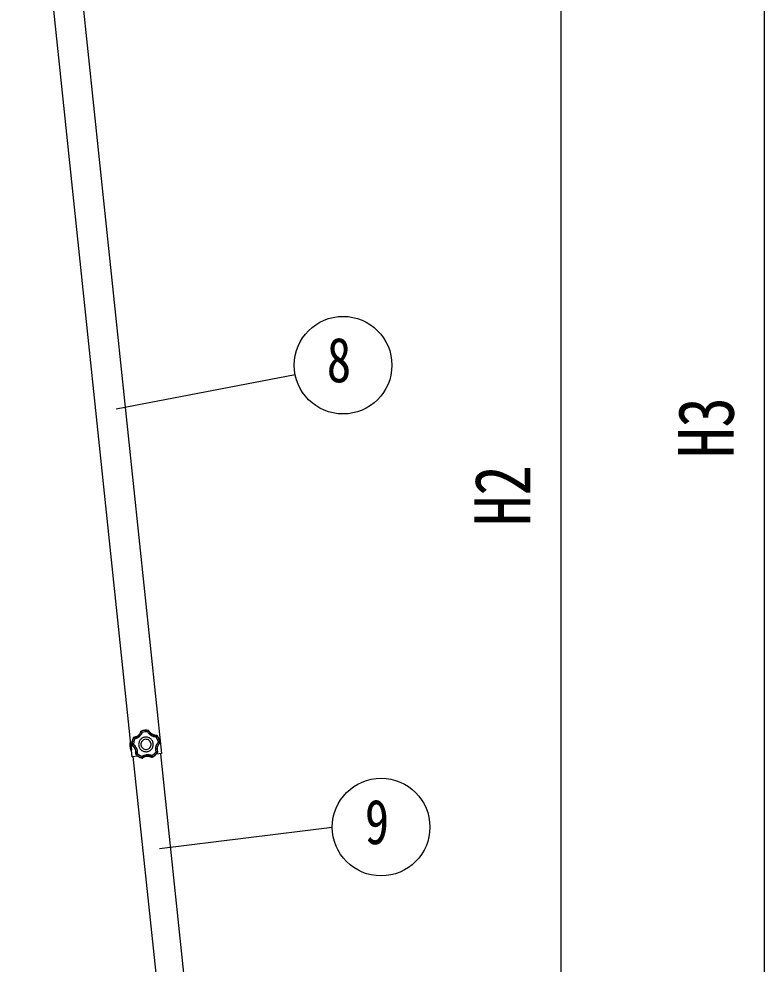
# Model space of a CAD drawing. Units: millimetres, scale not verified. Extents: x -10512 to 10512, y -7425 to 7425.
# Drawn here: x -5757 to -4658, y -4196 to -2801 of the extents above; entities that cross this region are included whole.
import ezdxf
from ezdxf.enums import TextEntityAlignment as Align

# ---------------------------------------------------------------- set-up
doc = ezdxf.new("R2010")
doc.units = ezdxf.units.MM
doc.header["$LTSCALE"] = 30
for name, color, linetype in [('0-4_YKK_13', 4, 'Continuous'), ('0-5_YKK_A1', 4, 'Continuous'), ('0-6_YKK_D', 6, 'Continuous')]:
    doc.layers.add(name, color=color, linetype=linetype)
doc.styles.add('ＭＳ ゴシック', font='')
doc.styles.get('ＭＳ ゴシック').set_extended_font_data('MS Gothic')

msp = doc.modelspace()

# ---------------------------------------------------------------- linework, layer by layer
at = {"layer": '0-4_YKK_13'}
for p, q in [((-5587.78, -3861.7), (-5588.16, -3861.96)), ((-5587.78, -3861.7), (-5588.16, -3861.96)), ((-5587.88, -3862.23), (-5588.16, -3861.96)), ((-5587.51, -3861.97), (-5587.88, -3862.23)), ((-5587.51, -3861.97), (-5587.88, -3862.23)), ((-5587.78, -3861.7), (-5587.51, -3861.97)), ((-5576.97, -3852.23), (-5577.28, -3852.57)), ((-5576.97, -3852.23), (-5577.28, -3852.57)), ((-5577.05, -3852.88), (-5577.28, -3852.57)), ((-5576.73, -3852.54), (-5577.05, -3852.88)), ((-5576.74, -3852.54), (-5577.05, -3852.88)), ((-5576.97, -3852.23), (-5576.74, -3852.54)), ((-5566.08, -3851.61), (-5565.9, -3851.27)), ((-5565.72, -3851.89), (-5566.08, -3851.61)), ((-5565.72, -3851.89), (-5566.08, -3851.61)), ((-5565.54, -3851.54), (-5565.9, -3851.27)), ((-5565.54, -3851.54), (-5565.9, -3851.27)), ((-5565.54, -3851.54), (-5565.72, -3851.89)), ((-5553.84, -3859.03), (-5553.62, -3858.71)), ((-5553.42, -3859.22), (-5553.84, -3859.03)), ((-5553.42, -3859.22), (-5553.84, -3859.03)), ((-5553.2, -3858.9), (-5553.62, -3858.71)), ((-5553.2, -3858.9), (-5553.62, -3858.71)), ((-5553.2, -3858.9), (-5553.42, -3859.22)), ((-5592.97, -3867.44), (-5592.26, -3867.38)), ((-5592.97, -3867.44), (-5592.4, -3873.91)), ((-5591.83, -3880.39), (-5592.4, -3873.91)), ((-5592.26, -3867.38), (-5591.12, -3880.33)), ((-5590.66, -3872.78), (-5590.29, -3872.65)), ((-5590.66, -3872.78), (-5590.43, -3873.18)), ((-5590.66, -3872.78), (-5590.43, -3873.18)), ((-5590.07, -3873.05), (-5590.43, -3873.18)), ((-5590.29, -3872.65), (-5590.06, -3873.05)), ((-5590.29, -3872.65), (-5590.07, -3873.05)), ((-5549.4, -3869.49), (-5549.24, -3869.06)), ((-5549.39, -3869.49), (-5549.24, -3869.06)), ((-5549.01, -3869.56), (-5549.39, -3869.49)), ((-5549.24, -3869.06), (-5548.86, -3869.13)), ((-5549.01, -3869.56), (-5548.86, -3869.13)), ((-5549.01, -3869.56), (-5548.86, -3869.13)), ((-5591.83, -3880.39), (-5591.12, -3880.33)), ((-5585, -3885.98), (-5584.87, -3886.42)), ((-5584.99, -3885.98), (-5584.65, -3885.81)), ((-5584.99, -3885.98), (-5584.87, -3886.42)), ((-5584.52, -3886.25), (-5584.87, -3886.42)), ((-5584.65, -3885.81), (-5584.52, -3886.25)), ((-5584.65, -3885.81), (-5584.52, -3886.25)), ((-5575.35, -3891.76), (-5574.9, -3891.67)), ((-5575.35, -3891.76), (-5574.9, -3891.67)), ((-5575.34, -3892.15), (-5575.35, -3891.76)), ((-5574.9, -3891.67), (-5574.89, -3892.05)), ((-5561.09, -3890.46), (-5560.63, -3890.47)), ((-5561.04, -3890.84), (-5561.09, -3890.46)), ((-5561.09, -3890.46), (-5560.63, -3890.47)), ((-5561.04, -3890.84), (-5560.58, -3890.85)), ((-5561.04, -3890.84), (-5560.58, -3890.85)), ((-5560.63, -3890.47), (-5560.58, -3890.85)), ((-5552.57, -3883.46), (-5552.51, -3883)), ((-5552.57, -3883.46), (-5552.51, -3883)), ((-5552.19, -3883.56), (-5552.57, -3883.46)), ((-5552.51, -3883), (-5552.14, -3883.11)), ((-5552.19, -3883.56), (-5552.14, -3883.11)), ((-5552.19, -3883.56), (-5552.14, -3883.11)), ((-5575.34, -3892.15), (-5574.89, -3892.05)), ((-5575.34, -3892.15), (-5574.89, -3892.05))]:
    msp.add_line(p, q, dxfattribs=at)
for points in [[(-5588.16, -3861.96), (-5589.32, -3864.52), (-5590.14, -3867.2), (-5590.58, -3869.97), (-5590.66, -3872.78)], [(-5588.16, -3861.96), (-5589.32, -3864.52), (-5590.13, -3867.2), (-5590.58, -3869.97), (-5590.66, -3872.78)], [(-5587.88, -3862.23), (-5589, -3864.7), (-5589.77, -3867.28), (-5590.21, -3869.94), (-5590.29, -3872.65)], [(-5587.88, -3862.23), (-5587.88, -3862.25), (-5587.86, -3862.26), (-5587.84, -3862.29), (-5587.81, -3862.33), (-5587.77, -3862.37), (-5587.73, -3862.42), (-5587.68, -3862.48), (-5587.62, -3862.54), (-5587.56, -3862.61), (-5587.49, -3862.69), (-5587.41, -3862.78), (-5587.25, -3862.96), (-5587.08, -3863.15), (-5586.94, -3863.31), (-5586.84, -3863.41), (-5586.75, -3863.51), (-5586.65, -3863.62), (-5586.55, -3863.73), (-5586.45, -3863.83), (-5587.82, -3867.73), (-5588.3, -3871.84)], [(-5577.28, -3852.57), (-5577.48, -3853.22), (-5577.7, -3853.85), (-5577.93, -3854.39), (-5578.07, -3854.69), (-5578.22, -3854.99), (-5578.38, -3855.29), (-5578.55, -3855.58), (-5578.72, -3855.87), (-5579.33, -3856.77), (-5580.18, -3857.79), (-5581.15, -3858.72), (-5582.2, -3859.55), (-5583.33, -3860.25), (-5584.31, -3860.73), (-5584.62, -3860.86), (-5584.93, -3860.99), (-5585.25, -3861.1), (-5585.56, -3861.21), (-5585.89, -3861.3), (-5586.45, -3861.45), (-5587.11, -3861.59), (-5587.78, -3861.7)], [(-5587.51, -3861.97), (-5586.85, -3861.87), (-5586.2, -3861.73), (-5585.63, -3861.58), (-5585.31, -3861.48), (-5585, -3861.38), (-5584.69, -3861.26), (-5584.38, -3861.14), (-5584.08, -3861.02), (-5583.58, -3860.78), (-5583, -3860.48), (-5582.44, -3860.14), (-5582.13, -3859.94), (-5581.86, -3859.76), (-5581.59, -3859.56), (-5581.33, -3859.36), (-5581.07, -3859.15), (-5580.58, -3858.71), (-5579.66, -3857.76), (-5578.85, -3856.72), (-5578.33, -3855.92), (-5578.01, -3855.34), (-5577.72, -3854.74), (-5577.47, -3854.14), (-5577.24, -3853.51), (-5577.05, -3852.88)], [(-5587.51, -3861.97), (-5587.5, -3861.99), (-5587.49, -3862.01), (-5587.47, -3862.04), (-5587.45, -3862.08), (-5587.42, -3862.13), (-5587.39, -3862.19), (-5587.36, -3862.25), (-5587.32, -3862.33), (-5587.27, -3862.41), (-5587.22, -3862.5), (-5587.16, -3862.61), (-5587.05, -3862.81), (-5586.92, -3863.03), (-5586.82, -3863.22), (-5586.75, -3863.34), (-5586.67, -3863.46), (-5586.6, -3863.58), (-5586.53, -3863.71), (-5586.45, -3863.83)], [(-5577.05, -3852.88), (-5577.01, -3852.9), (-5576.93, -3852.96), (-5576.82, -3853.04), (-5576.67, -3853.15), (-5576.49, -3853.29), (-5576.29, -3853.44), (-5576.07, -3853.61), (-5575.84, -3853.79), (-5575.6, -3853.99), (-5575.35, -3854.18), (-5575.59, -3854.84), (-5575.86, -3855.48), (-5576.12, -3856.04), (-5576.28, -3856.35), (-5576.45, -3856.66), (-5576.62, -3856.96), (-5576.81, -3857.26), (-5576.99, -3857.55), (-5577.6, -3858.4), (-5578.49, -3859.45), (-5579.48, -3860.42), (-5579.83, -3860.72), (-5580.1, -3860.94), (-5580.38, -3861.15), (-5580.66, -3861.36), (-5580.94, -3861.56), (-5581.32, -3861.81), (-5581.91, -3862.16), (-5582.52, -3862.49), (-5583.14, -3862.79), (-5583.77, -3863.06), (-5584.43, -3863.3), (-5585.09, -3863.51), (-5585.77, -3863.69), (-5586.45, -3863.83)], [(-5558.92, -3870.98), (-5559.07, -3869.89), (-5559.33, -3868.84), (-5559.68, -3867.83), (-5560.13, -3866.87), (-5560.66, -3865.97), (-5561.28, -3865.13), (-5561.97, -3864.36), (-5562.73, -3863.65), (-5563.56, -3863.03), (-5564.44, -3862.48), (-5565.37, -3862.02), (-5566.35, -3861.65), (-5567.37, -3861.37), (-5568.43, -3861.2), (-5569.51, -3861.13), (-5570.61, -3861.17), (-5571.71, -3861.32), (-5572.76, -3861.58), (-5573.77, -3861.93), (-5574.73, -3862.38), (-5575.63, -3862.92), (-5576.47, -3863.53), (-5577.24, -3864.22), (-5577.94, -3864.99), (-5578.57, -3865.81), (-5579.12, -3866.69), (-5579.58, -3867.63), (-5579.95, -3868.61), (-5580.22, -3869.63), (-5580.4, -3870.68), (-5580.47, -3871.76), (-5580.43, -3872.87), (-5580.28, -3873.96), (-5580.02, -3875.01), (-5579.66, -3876.02), (-5579.22, -3876.98), (-5578.68, -3877.88), (-5578.07, -3878.72), (-5577.37, -3879.49)], [(-5565.9, -3851.26), (-5568.7, -3850.95), (-5571.5, -3851), (-5574.27, -3851.43), (-5576.97, -3852.23)], [(-5565.9, -3851.27), (-5568.7, -3850.95), (-5571.5, -3851), (-5574.27, -3851.44), (-5576.97, -3852.23)], [(-5566.08, -3851.61), (-5568.78, -3851.32), (-5571.47, -3851.37), (-5574.14, -3851.78), (-5576.73, -3852.54)], [(-5576.73, -3852.54), (-5576.71, -3852.57), (-5576.64, -3852.65), (-5576.55, -3852.75), (-5576.42, -3852.89), (-5576.28, -3853.06), (-5576.11, -3853.26), (-5575.94, -3853.47), (-5575.75, -3853.7), (-5575.55, -3853.94), (-5575.35, -3854.18)], [(-5567.16, -3853.47), (-5571.3, -3853.37), (-5575.35, -3854.18)], [(-5566.08, -3851.61), (-5566.11, -3851.65), (-5566.16, -3851.73), (-5566.23, -3851.85), (-5566.33, -3852.01), (-5566.44, -3852.2), (-5566.57, -3852.42), (-5566.71, -3852.66), (-5566.86, -3852.92), (-5567.01, -3853.19), (-5567.16, -3853.47)], [(-5565.72, -3851.89), (-5565.75, -3851.92), (-5565.82, -3851.99), (-5565.91, -3852.09), (-5566.04, -3852.22), (-5566.19, -3852.39), (-5566.36, -3852.57), (-5566.55, -3852.78), (-5566.75, -3853), (-5566.95, -3853.23), (-5567.16, -3853.47)], [(-5553.84, -3859.03), (-5553.85, -3859.07), (-5553.88, -3859.16), (-5553.92, -3859.3), (-5553.98, -3859.47), (-5554.05, -3859.68), (-5554.14, -3859.92), (-5554.23, -3860.18), (-5554.33, -3860.46), (-5554.44, -3860.75), (-5554.56, -3861.04), (-5555.26, -3861.02), (-5555.96, -3860.96), (-5556.66, -3860.87), (-5557.35, -3860.74), (-5558.04, -3860.58), (-5559.04, -3860.28), (-5560.34, -3859.78), (-5561.58, -3859.15), (-5562.1, -3858.83), (-5562.4, -3858.64), (-5562.69, -3858.44), (-5562.98, -3858.24), (-5563.26, -3858.03), (-5563.6, -3857.76), (-5564.13, -3857.31), (-5564.64, -3856.83), (-5565.12, -3856.32), (-5565.58, -3855.8), (-5566.02, -3855.24), (-5566.43, -3854.67), (-5566.81, -3854.08), (-5567.16, -3853.47)], [(-5565.72, -3851.89), (-5565.42, -3852.48), (-5565.09, -3853.05), (-5564.73, -3853.61), (-5564.33, -3854.15), (-5563.92, -3854.66), (-5563.47, -3855.15), (-5563.01, -3855.62), (-5562.52, -3856.06), (-5562.18, -3856.33), (-5561.92, -3856.53), (-5561.65, -3856.73), (-5561.38, -3856.92), (-5561.1, -3857.1), (-5560.72, -3857.33), (-5559.55, -3857.93), (-5558.33, -3858.41), (-5557.38, -3858.68), (-5557.06, -3858.76), (-5556.73, -3858.82), (-5556.4, -3858.88), (-5556.08, -3858.93), (-5555.75, -3858.97), (-5555.16, -3859.02), (-5554.5, -3859.04), (-5553.84, -3859.03)], [(-5553.62, -3858.71), (-5554.29, -3858.72), (-5554.96, -3858.7), (-5555.55, -3858.65), (-5555.88, -3858.61), (-5556.21, -3858.56), (-5556.54, -3858.5), (-5556.87, -3858.44), (-5557.2, -3858.36), (-5558.24, -3858.06), (-5559.48, -3857.56), (-5560.66, -3856.93), (-5561.77, -3856.18), (-5562.79, -3855.33), (-5563.55, -3854.55), (-5563.77, -3854.29), (-5563.98, -3854.03), (-5564.19, -3853.77), (-5564.39, -3853.5), (-5564.58, -3853.22), (-5564.9, -3852.73), (-5565.24, -3852.15), (-5565.54, -3851.54)], [(-5553.42, -3859.22), (-5553.44, -3859.26), (-5553.49, -3859.34), (-5553.57, -3859.46), (-5553.66, -3859.62), (-5553.78, -3859.81), (-5553.91, -3860.03), (-5554.05, -3860.26), (-5554.21, -3860.52), (-5554.38, -3860.78), (-5554.56, -3861.04)], [(-5551.34, -3868.61), (-5552.53, -3864.65), (-5554.56, -3861.04)], [(-5549.24, -3869.06), (-5549.79, -3866.41), (-5550.68, -3863.86), (-5551.9, -3861.46), (-5553.42, -3859.22)], [(-5548.86, -3869.13), (-5549.42, -3866.37), (-5550.34, -3863.72), (-5551.61, -3861.22), (-5553.2, -3858.9)], [(-5548.86, -3869.13), (-5549.42, -3866.37), (-5550.34, -3863.72), (-5551.61, -3861.22), (-5553.2, -3858.9)], [(-5590.43, -3873.18), (-5589.88, -3873.56), (-5589.35, -3873.98), (-5588.9, -3874.36), (-5588.66, -3874.59), (-5588.42, -3874.82), (-5588.19, -3875.06), (-5587.96, -3875.31), (-5587.74, -3875.57), (-5587.07, -3876.43), (-5586.36, -3877.55), (-5585.77, -3878.76), (-5585.32, -3880.02), (-5585, -3881.31), (-5584.84, -3882.38), (-5584.81, -3882.72), (-5584.79, -3883.05), (-5584.78, -3883.39), (-5584.78, -3883.73), (-5584.78, -3884.06), (-5584.82, -3884.65), (-5584.89, -3885.32), (-5585, -3885.98)], [(-5590.29, -3872.65), (-5590.25, -3872.63), (-5590.16, -3872.6), (-5590.03, -3872.54), (-5589.86, -3872.47), (-5589.65, -3872.38), (-5589.42, -3872.28), (-5589.16, -3872.18), (-5588.89, -3872.07), (-5588.6, -3871.96), (-5588.3, -3871.84)], [(-5584.65, -3885.81), (-5584.54, -3885.15), (-5584.48, -3884.49), (-5584.44, -3883.9), (-5584.44, -3883.57), (-5584.44, -3883.24), (-5584.45, -3882.91), (-5584.47, -3882.58), (-5584.5, -3882.25), (-5584.57, -3881.71), (-5584.68, -3881.06), (-5584.82, -3880.42), (-5584.92, -3880.07), (-5585.01, -3879.75), (-5585.12, -3879.44), (-5585.23, -3879.13), (-5585.35, -3878.82), (-5585.61, -3878.21), (-5586.23, -3877.05), (-5586.97, -3875.96), (-5587.57, -3875.22), (-5588.03, -3874.73), (-5588.5, -3874.27), (-5589, -3873.84), (-5589.52, -3873.43), (-5590.07, -3873.05)], [(-5590.06, -3873.05), (-5590.03, -3873.03), (-5589.95, -3872.97), (-5589.84, -3872.89), (-5589.69, -3872.78), (-5589.51, -3872.65), (-5589.3, -3872.51), (-5589.07, -3872.35), (-5588.82, -3872.19), (-5588.57, -3872.02), (-5588.3, -3871.84), (-5587.75, -3872.27), (-5587.22, -3872.73), (-5586.77, -3873.15), (-5586.53, -3873.4), (-5586.29, -3873.65), (-5586.06, -3873.91), (-5585.83, -3874.17), (-5585.61, -3874.44), (-5584.99, -3875.28), (-5584.26, -3876.45), (-5583.65, -3877.69), (-5583.47, -3878.12), (-5583.34, -3878.45), (-5583.23, -3878.77), (-5583.12, -3879.1), (-5583.02, -3879.44), (-5582.89, -3879.88), (-5582.74, -3880.55), (-5582.61, -3881.23), (-5582.52, -3881.91), (-5582.46, -3882.6), (-5582.44, -3883.29), (-5582.44, -3883.99), (-5582.48, -3884.68), (-5582.55, -3885.38)], [(-5577.37, -3879.49), (-5576.61, -3880.2), (-5575.79, -3880.82), (-5574.91, -3881.37), (-5573.97, -3881.83), (-5572.99, -3882.2), (-5571.97, -3882.48), (-5570.92, -3882.65), (-5569.84, -3882.72), (-5568.73, -3882.68), (-5567.64, -3882.53), (-5566.58, -3882.27), (-5565.58, -3881.92), (-5564.62, -3881.47), (-5563.72, -3880.93), (-5562.88, -3880.32), (-5562.11, -3879.63), (-5561.4, -3878.86), (-5560.78, -3878.04), (-5560.23, -3877.16), (-5559.77, -3876.22), (-5559.4, -3875.24), (-5559.12, -3874.22), (-5558.95, -3873.17), (-5558.88, -3872.09), (-5558.92, -3870.98)], [(-5552.51, -3883), (-5552.56, -3883), (-5552.65, -3883), (-5552.8, -3883), (-5552.98, -3883), (-5553.2, -3882.99), (-5553.45, -3882.99), (-5553.73, -3882.98), (-5554.03, -3882.97), (-5554.34, -3882.96), (-5554.65, -3882.94), (-5554.85, -3882.26), (-5555.01, -3881.58), (-5555.13, -3880.89), (-5555.23, -3880.19), (-5555.29, -3879.49), (-5555.31, -3878.44), (-5555.23, -3877.05), (-5555.02, -3875.68), (-5554.88, -3875.08), (-5554.79, -3874.74), (-5554.7, -3874.4), (-5554.59, -3874.06), (-5554.48, -3873.73), (-5554.32, -3873.32), (-5554.06, -3872.68), (-5553.76, -3872.05), (-5553.43, -3871.43), (-5553.07, -3870.83), (-5552.68, -3870.25), (-5552.26, -3869.68), (-5551.82, -3869.13), (-5551.34, -3868.61)], [(-5549.39, -3869.49), (-5549.86, -3869.96), (-5550.31, -3870.46), (-5550.73, -3870.97), (-5551.12, -3871.51), (-5551.48, -3872.07), (-5551.81, -3872.64), (-5552.1, -3873.22), (-5552.37, -3873.82), (-5552.53, -3874.23), (-5552.64, -3874.54), (-5552.74, -3874.86), (-5552.84, -3875.18), (-5552.92, -3875.5), (-5553.03, -3875.93), (-5553.24, -3877.23), (-5553.31, -3878.53), (-5553.28, -3879.52), (-5553.25, -3879.85), (-5553.21, -3880.18), (-5553.17, -3880.51), (-5553.11, -3880.84), (-5553.05, -3881.16), (-5552.91, -3881.74), (-5552.73, -3882.37), (-5552.51, -3883)], [(-5552.14, -3883.11), (-5552.36, -3882.47), (-5552.55, -3881.83), (-5552.68, -3881.26), (-5552.75, -3880.93), (-5552.8, -3880.6), (-5552.85, -3880.27), (-5552.89, -3879.93), (-5552.92, -3879.6), (-5552.95, -3878.51), (-5552.86, -3877.18), (-5552.63, -3875.86), (-5552.26, -3874.57), (-5551.76, -3873.34), (-5551.25, -3872.38), (-5551.08, -3872.09), (-5550.9, -3871.81), (-5550.71, -3871.53), (-5550.52, -3871.26), (-5550.31, -3870.99), (-5549.94, -3870.53), (-5549.49, -3870.03), (-5549.01, -3869.56)], [(-5549.24, -3869.06), (-5549.29, -3869.05), (-5549.38, -3869.03), (-5549.52, -3868.99), (-5549.7, -3868.95), (-5549.92, -3868.9), (-5550.17, -3868.85), (-5550.44, -3868.79), (-5550.73, -3868.73), (-5551.03, -3868.67), (-5551.34, -3868.61)], [(-5549.4, -3869.49), (-5549.43, -3869.47), (-5549.52, -3869.43), (-5549.65, -3869.37), (-5549.81, -3869.29), (-5550.02, -3869.2), (-5550.24, -3869.09), (-5550.5, -3868.98), (-5550.77, -3868.86), (-5551.05, -3868.73), (-5551.34, -3868.61)], [(-5584.87, -3886.42), (-5582.79, -3888.33), (-5580.49, -3889.93), (-5578, -3891.21), (-5575.34, -3892.15)], [(-5584.87, -3886.42), (-5582.79, -3888.32), (-5580.49, -3889.93), (-5578, -3891.21), (-5575.34, -3892.15)], [(-5584.65, -3885.81), (-5584.61, -3885.8), (-5584.51, -3885.79), (-5584.37, -3885.76), (-5584.19, -3885.73), (-5583.97, -3885.69), (-5583.73, -3885.64), (-5583.45, -3885.58), (-5583.16, -3885.52), (-5582.86, -3885.45), (-5582.55, -3885.38)], [(-5584.52, -3886.25), (-5584.48, -3886.23), (-5584.39, -3886.2), (-5584.25, -3886.14), (-5584.08, -3886.07), (-5583.88, -3885.98), (-5583.65, -3885.88), (-5583.39, -3885.77), (-5583.12, -3885.65), (-5582.84, -3885.52), (-5582.55, -3885.38)], [(-5584.52, -3886.25), (-5582.51, -3888.07), (-5580.3, -3889.61), (-5577.9, -3890.84), (-5575.35, -3891.76)], [(-5582.55, -3885.38), (-5579.27, -3887.89), (-5575.51, -3889.61)], [(-5574.9, -3891.67), (-5574.92, -3891.63), (-5574.95, -3891.54), (-5574.99, -3891.4), (-5575.05, -3891.22), (-5575.11, -3891.01), (-5575.18, -3890.77), (-5575.26, -3890.51), (-5575.34, -3890.22), (-5575.42, -3889.92), (-5575.51, -3889.61), (-5574.92, -3889.22), (-5574.32, -3888.86), (-5573.7, -3888.52), (-5573.07, -3888.22), (-5572.42, -3887.94), (-5571.43, -3887.59), (-5570.09, -3887.24), (-5568.71, -3887.02), (-5568.1, -3886.96), (-5567.75, -3886.94), (-5567.4, -3886.93), (-5567.05, -3886.93), (-5566.7, -3886.93), (-5566.26, -3886.95), (-5565.56, -3887.01), (-5564.87, -3887.1), (-5564.19, -3887.22), (-5563.5, -3887.38), (-5562.83, -3887.57), (-5562.16, -3887.79), (-5561.5, -3888.05), (-5560.86, -3888.33)], [(-5575.35, -3891.76), (-5575.36, -3891.71), (-5575.37, -3891.62), (-5575.38, -3891.47), (-5575.4, -3891.29), (-5575.42, -3891.07), (-5575.43, -3890.81), (-5575.45, -3890.54), (-5575.47, -3890.24), (-5575.49, -3889.93), (-5575.51, -3889.61)], [(-5561.09, -3890.46), (-5561.69, -3890.16), (-5562.29, -3889.89), (-5562.91, -3889.65), (-5563.54, -3889.44), (-5564.18, -3889.27), (-5564.83, -3889.14), (-5565.48, -3889.04), (-5566.13, -3888.97), (-5566.57, -3888.94), (-5566.9, -3888.93), (-5567.23, -3888.93), (-5567.56, -3888.94), (-5567.9, -3888.96), (-5568.34, -3888.99), (-5569.64, -3889.19), (-5570.9, -3889.53), (-5571.83, -3889.87), (-5572.14, -3889.99), (-5572.44, -3890.13), (-5572.74, -3890.28), (-5573.03, -3890.43), (-5573.32, -3890.59), (-5573.82, -3890.9), (-5574.37, -3891.27), (-5574.9, -3891.67)], [(-5574.89, -3892.05), (-5574.36, -3891.65), (-5573.8, -3891.27), (-5573.3, -3890.97), (-5573.01, -3890.8), (-5572.71, -3890.65), (-5572.41, -3890.5), (-5572.1, -3890.36), (-5571.79, -3890.23), (-5570.77, -3889.86), (-5569.48, -3889.54), (-5568.15, -3889.35), (-5566.81, -3889.3), (-5565.48, -3889.4), (-5564.41, -3889.58), (-5564.09, -3889.66), (-5563.76, -3889.74), (-5563.44, -3889.84), (-5563.12, -3889.94), (-5562.8, -3890.05), (-5562.25, -3890.26), (-5561.64, -3890.53), (-5561.04, -3890.84)], [(-5561.09, -3890.46), (-5561.09, -3890.42), (-5561.07, -3890.32), (-5561.06, -3890.18), (-5561.03, -3890), (-5561, -3889.78), (-5560.97, -3889.53), (-5560.94, -3889.25), (-5560.91, -3888.96), (-5560.88, -3888.65), (-5560.86, -3888.33)], [(-5560.86, -3888.33), (-5557.45, -3885.98), (-5554.65, -3882.94)], [(-5560.63, -3890.47), (-5560.64, -3890.43), (-5560.65, -3890.33), (-5560.66, -3890.19), (-5560.67, -3890), (-5560.69, -3889.78), (-5560.72, -3889.53), (-5560.75, -3889.25), (-5560.78, -3888.96), (-5560.82, -3888.65), (-5560.86, -3888.33)], [(-5560.63, -3890.47), (-5558.28, -3889.13), (-5556.14, -3887.49), (-5554.22, -3885.6), (-5552.57, -3883.46)], [(-5560.58, -3890.85), (-5558.13, -3889.47), (-5555.9, -3887.77), (-5553.91, -3885.8), (-5552.19, -3883.56)], [(-5560.58, -3890.85), (-5558.13, -3889.47), (-5555.89, -3887.77), (-5553.91, -3885.8), (-5552.19, -3883.57)], [(-5552.57, -3883.46), (-5552.61, -3883.45), (-5552.7, -3883.43), (-5552.84, -3883.39), (-5553.03, -3883.35), (-5553.24, -3883.3), (-5553.49, -3883.24), (-5553.76, -3883.18), (-5554.05, -3883.1), (-5554.35, -3883.02), (-5554.65, -3882.94)]]:
    msp.add_lwpolyline(points, dxfattribs=at)
msp.add_lwpolyline([(-5562.2, -3871.27), (-5562.48, -3869.78), (-5563.04, -3868.41), (-5563.84, -3867.2), (-5564.85, -3866.18), (-5566.04, -3865.36), (-5567.37, -3864.78), (-5568.81, -3864.47), (-5570.33, -3864.45), (-5571.82, -3864.73), (-5573.19, -3865.29), (-5574.39, -3866.09), (-5575.42, -3867.1), (-5576.24, -3868.29), (-5576.81, -3869.62), (-5577.13, -3871.06), (-5577.15, -3872.58), (-5576.86, -3874.07), (-5576.31, -3875.44), (-5575.51, -3876.65), (-5574.5, -3877.67), (-5573.31, -3878.49), (-5571.98, -3879.07), (-5570.54, -3879.38), (-5569.02, -3879.4), (-5567.53, -3879.12), (-5566.16, -3878.56), (-5564.95, -3877.76), (-5563.93, -3876.75), (-5563.11, -3875.56), (-5562.53, -3874.23), (-5562.22, -3872.79)], close=True, dxfattribs=at)
msp.add_arc((-5573.56, -3872.26), 20, 166.03443, 203.96557, dxfattribs=at)
at = {"layer": '0-5_YKK_A1'}
for p, q in [((-5589.88, -3890.14), (-5757.13, -2298.9)), ((-5546.12, -3885.54), (-5713.37, -2294.3)), ((-5581.53, -3889.26), (-5589.88, -3890.14)), ((-5506.13, -4672.63), (-5588.39, -3889.98)), ((-5546.12, -3885.54), (-5554.47, -3886.42)), ((-5465.35, -4668.35), (-5547.61, -3885.69))]:
    msp.add_line(p, q, dxfattribs=at)
at = {"layer": '0-6_YKK_D'}
for p, q in [((-4657.79, -2068.82), (-4657.79, -4697.61)), ((-4957.79, -2269.65), (-4957.79, -4697.61)), ((-5613.74, -3376.89), (-5349.6, -3325.91)), ((-5549.58, -4025.32), (-5294.81, -3993.94))]:
    msp.add_line(p, q, dxfattribs=at)
for centre in [(-5278.91, -3312.26), (-5222.81, -3993.94)]:
    msp.add_circle(centre, 72, dxfattribs=at)

# ---------------------------------------------------------------- texts
at = {"layer": '0-6_YKK_D', "style": 'ＭＳ ゴシック', "width": 0.8}
for s, p in [('8', (-5302.91, -3357.26)), ('9', (-5246.81, -4038.94))]:
    msp.add_text(s, height=65.98, dxfattribs=at).set_placement(p, align=Align.BOTTOM_LEFT)
for s, p in [('H3', (-4677.79, -3449.22)), ('H2', (-4977.79, -3549.63))]:
    msp.add_text(s, height=82.48, rotation=90, dxfattribs=at).set_placement(p, align=Align.BOTTOM_LEFT)

doc.saveas('drawing.dxf')
